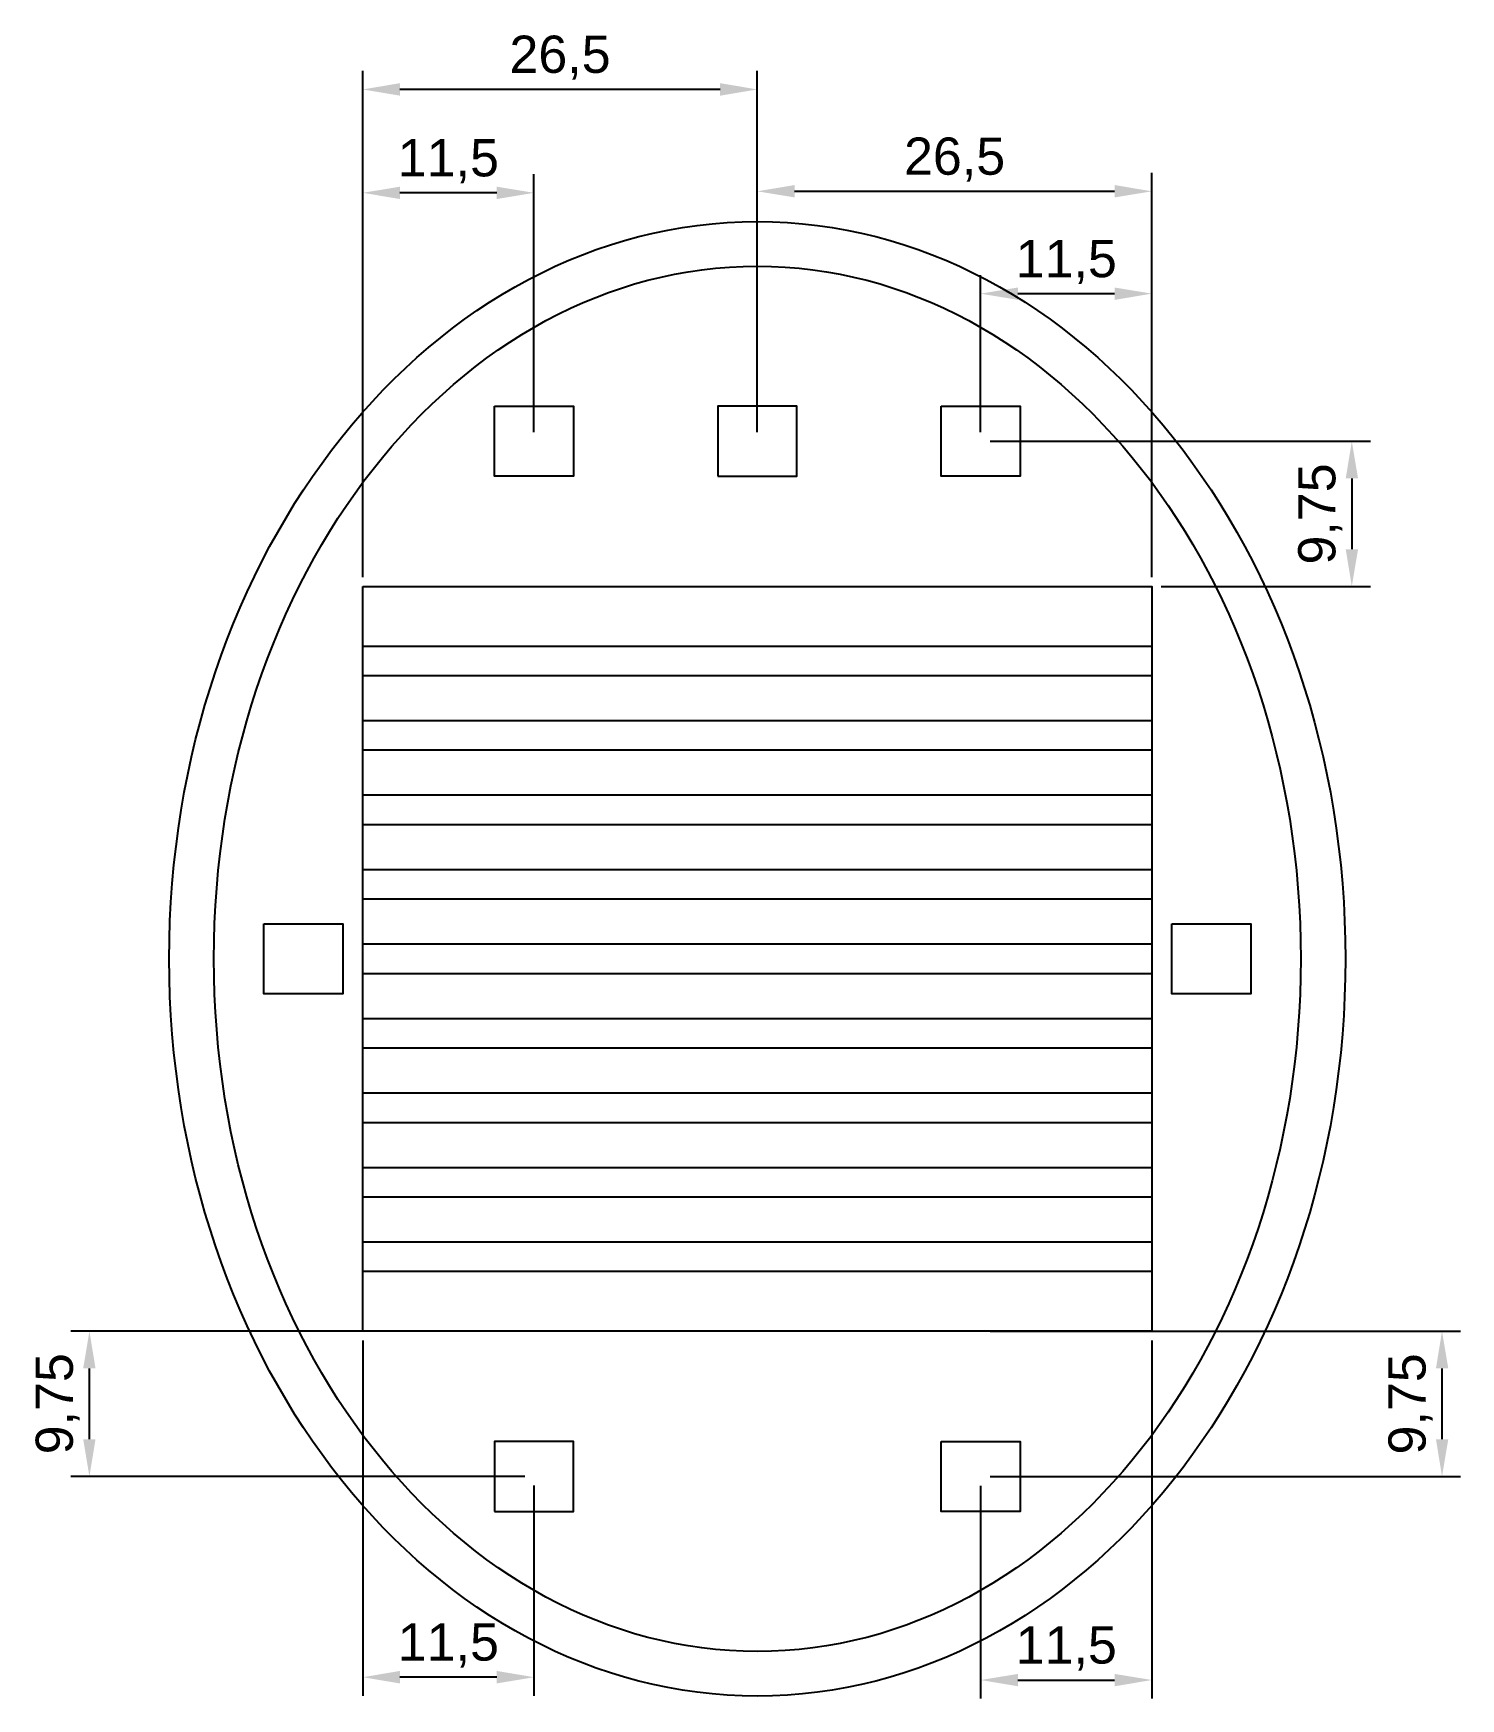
# Model space of a CAD drawing. Header units: millimetres. Extents: x 21 to 117, y 10 to 122.
import ezdxf

# ---------------------------------------------------------------- set-up
doc = ezdxf.new("R2010")
doc.units = ezdxf.units.MM
doc.styles.get("Standard").update_dxf_attribs({"font": 'arial.ttf'})
doc.dimstyles.new('ISO-25', dxfattribs={"dimtxt": 2.5, "dimasz": 2.5, "dimexe": 1.25, "dimexo": 0.625, "dimtad": 1, "dimtxsty": 'Standard', "dimcen": 2.5, "dimadec": 0, "dimazin": 0, "dimtfac": 1, "dimtmove": 0, "dimatfit": 3, "dimfxl": 1, "dimarcsym": 0})

# ---------------------------------------------------------------- blocks, each defined once
blk = doc.blocks.new('*D2')
at = {"color": 0, "lineweight": -2, "transparency": 16777216}
for p, q in [((85.63, 35), (117.24, 35)), ((115.99, 27.75), (115.99, 32.5)), ((85.63, 25.25), (117.24, 25.25))]:
    blk.add_line(p, q, dxfattribs=at)
at = {"color": 0, "transparency": 16777216}
for points in [[(115.58, 32.5), (116.41, 32.5), (115.99, 35)], [(115.58, 27.75), (116.41, 27.75), (115.99, 25.25)]]:
    blk.add_solid(points, dxfattribs=at)
at = {"layer": 'Defpoints', "color": 0, "transparency": 16777216}
for p in [(85, 35), (115.99, 35), (85, 25.25, 7)]:
    blk.add_point(p, dxfattribs=at)
at = {"color": 0, "transparency": 16777216, "insert": (113.87, 30.12), "char_height": 2.5, "attachment_point": 5, "rotation": 90}
blk.add_mtext('9,75', dxfattribs=at)
blk = doc.blocks.new('*D5')
at = {"color": 0, "lineweight": -2, "transparency": 16777216}
for p, q in [((96.5, 34.37), (96.5, 10.33)), ((85, 24.62), (85, 10.33)), ((87.5, 11.58), (94, 11.58))]:
    blk.add_line(p, q, dxfattribs=at)
at = {"color": 0, "transparency": 16777216}
for points in [[(87.5, 11.99), (87.5, 11.16), (85, 11.58)], [(94, 11.99), (94, 11.16), (96.5, 11.58)]]:
    blk.add_solid(points, dxfattribs=at)
at = {"layer": 'Defpoints', "color": 0, "transparency": 16777216}
for p in [(96.5, 35, 7), (85, 25.25, 7), (96.5, 11.58)]:
    blk.add_point(p, dxfattribs=at)
at = {"color": 0, "transparency": 16777216, "insert": (90.75, 13.7), "char_height": 2.5, "attachment_point": 5}
blk.add_mtext('11,5', dxfattribs=at)
blk = doc.blocks.new('*D6')
at = {"color": 0, "lineweight": -2, "transparency": 16777216}
for p, q in [((54.38, 35), (23.89, 35)), ((25.14, 27.75), (25.14, 32.5)), ((54.38, 25.25), (23.89, 25.25))]:
    blk.add_line(p, q, dxfattribs=at)
at = {"color": 0, "transparency": 16777216}
for points in [[(24.72, 32.5), (25.55, 32.5), (25.14, 35)], [(24.72, 27.75), (25.55, 27.75), (25.14, 25.25)]]:
    blk.add_solid(points, dxfattribs=at)
at = {"layer": 'Defpoints', "color": 0, "transparency": 16777216}
for p in [(25.14, 35), (55, 35), (55, 25.25, 7)]:
    blk.add_point(p, dxfattribs=at)
at = {"color": 0, "transparency": 16777216, "insert": (23.01, 30.13), "char_height": 2.5, "attachment_point": 5, "rotation": 90}
blk.add_mtext('9,75', dxfattribs=at)
blk = doc.blocks.new('*D8')
at = {"color": 0, "lineweight": -2, "transparency": 16777216}
for p, q in [((43.5, 34.38), (43.5, 10.52)), ((55, 24.63), (55, 10.52)), ((52.5, 11.77), (46, 11.77))]:
    blk.add_line(p, q, dxfattribs=at)
at = {"color": 0, "transparency": 16777216}
for points in [[(46, 12.19), (46, 11.35), (43.5, 11.77)], [(52.5, 12.19), (52.5, 11.35), (55, 11.77)]]:
    blk.add_solid(points, dxfattribs=at)
at = {"layer": 'Defpoints', "color": 0, "transparency": 16777216}
for p in [(43.5, 35, 7), (55, 25.25, 7), (43.5, 11.77)]:
    blk.add_point(p, dxfattribs=at)
at = {"color": 0, "transparency": 16777216, "insert": (49.25, 13.9), "char_height": 2.5, "attachment_point": 5}
blk.add_mtext('11,5', dxfattribs=at)
blk = doc.blocks.new('*D9')
at = {"color": 0, "lineweight": -2, "transparency": 16777216}
for p, q in [((85.63, 94.75), (111.18, 94.75)), ((109.93, 92.25), (109.93, 87.5)), ((97.13, 85), (111.18, 85))]:
    blk.add_line(p, q, dxfattribs=at)
at = {"color": 0, "transparency": 16777216}
for points in [[(109.52, 92.25), (110.35, 92.25), (109.93, 94.75)], [(109.52, 87.5), (110.35, 87.5), (109.93, 85)]]:
    blk.add_solid(points, dxfattribs=at)
at = {"layer": 'Defpoints', "color": 0, "transparency": 16777216}
for p in [(85, 94.75, 7), (96.5, 85, 7), (109.93, 85)]:
    blk.add_point(p, dxfattribs=at)
at = {"color": 0, "transparency": 16777216, "insert": (107.81, 89.87), "char_height": 2.5, "attachment_point": 5, "rotation": 90}
blk.add_mtext('9,75', dxfattribs=at)
blk = doc.blocks.new('*D10')
at = {"color": 0, "lineweight": -2, "transparency": 16777216}
for p, q in [((85, 95.37), (85, 105.91)), ((96.5, 85.62), (96.5, 105.91)), ((87.5, 104.66), (94, 104.66))]:
    blk.add_line(p, q, dxfattribs=at)
at = {"color": 0, "transparency": 16777216}
for points in [[(87.5, 105.07), (87.5, 104.24), (85, 104.66)], [(94, 105.07), (94, 104.24), (96.5, 104.66)]]:
    blk.add_solid(points, dxfattribs=at)
at = {"layer": 'Defpoints', "color": 0, "transparency": 16777216}
for p in [(96.5, 104.66), (85, 94.75, 7), (96.5, 85, 7)]:
    blk.add_point(p, dxfattribs=at)
at = {"color": 0, "transparency": 16777216, "insert": (90.75, 106.78), "char_height": 2.5, "attachment_point": 5}
blk.add_mtext('11,5', dxfattribs=at)
blk = doc.blocks.new('*D11')
at = {"color": 0, "lineweight": -2, "transparency": 16777216}
for p, q in [((43.5, 85.63), (43.5, 112.68)), ((55, 95.37), (55, 112.68)), ((52.5, 111.43), (46, 111.43))]:
    blk.add_line(p, q, dxfattribs=at)
at = {"color": 0, "transparency": 16777216}
for points in [[(46, 111.84), (46, 111.01), (43.5, 111.43)], [(52.5, 111.84), (52.5, 111.01), (55, 111.43)]]:
    blk.add_solid(points, dxfattribs=at)
at = {"layer": 'Defpoints', "color": 0, "transparency": 16777216}
for p in [(43.5, 111.43), (55, 94.75, 7), (43.5, 85, 7)]:
    blk.add_point(p, dxfattribs=at)
at = {"color": 0, "transparency": 16777216, "insert": (49.25, 113.55), "char_height": 2.5, "attachment_point": 5}
blk.add_mtext('11,5', dxfattribs=at)
blk = doc.blocks.new('*D17')
at = {"color": 0, "lineweight": -2, "transparency": 16777216}
for p, q in [((70, 95.37), (70, 112.78)), ((96.5, 85.62), (96.5, 112.78)), ((72.5, 111.53), (94, 111.53))]:
    blk.add_line(p, q, dxfattribs=at)
at = {"color": 0, "transparency": 16777216}
for points in [[(72.5, 111.95), (72.5, 111.12), (70, 111.53)], [(94, 111.95), (94, 111.12), (96.5, 111.53)]]:
    blk.add_solid(points, dxfattribs=at)
at = {"layer": 'Defpoints', "color": 0, "transparency": 16777216}
for p in [(96.5, 111.53), (70, 94.75, 7), (96.5, 85, 7)]:
    blk.add_point(p, dxfattribs=at)
at = {"color": 0, "transparency": 16777216, "insert": (83.25, 113.66), "char_height": 2.5, "attachment_point": 5}
blk.add_mtext('26,5', dxfattribs=at)
blk = doc.blocks.new('*D18')
at = {"color": 0, "lineweight": -2, "transparency": 16777216}
for p, q in [((43.5, 85.63), (43.5, 119.62)), ((70, 95.37), (70, 119.62)), ((67.5, 118.37), (46, 118.37))]:
    blk.add_line(p, q, dxfattribs=at)
at = {"color": 0, "transparency": 16777216}
for points in [[(46, 118.79), (46, 117.95), (43.5, 118.37)], [(67.5, 118.79), (67.5, 117.95), (70, 118.37)]]:
    blk.add_solid(points, dxfattribs=at)
at = {"layer": 'Defpoints', "color": 0, "transparency": 16777216}
for p in [(43.5, 118.37), (70, 94.75, 7), (43.5, 85, 7)]:
    blk.add_point(p, dxfattribs=at)
at = {"color": 0, "transparency": 16777216, "insert": (56.75, 120.5), "char_height": 2.5, "attachment_point": 5}
blk.add_mtext('26,5', dxfattribs=at)

msp = doc.modelspace()

# ---------------------------------------------------------------- linework, layer by layer
for p, q in [((43.5, 85, 7), (55, 85, 7)), ((96.5, 35, 7), (85, 35, 7))]:
    msp.add_line(p, q)
at = {"elevation": 7}
for points in [[(52.35, 97.096), (57.65, 97.096), (57.65, 92.396), (52.35, 92.396)], [(67.355, 92.396), (72.655, 92.396), (72.655, 97.096), (67.355, 97.096)], [(82.35, 97.096), (87.65, 97.096), (87.65, 92.396), (82.35, 92.396)], [(43.5, 85), (96.5, 85), (96.5, 35), (43.5, 35)], [(36.85, 62.35), (42.15, 62.35), (42.15, 57.65), (36.85, 57.65)], [(97.85, 62.35), (103.15, 62.35), (103.15, 57.65), (97.85, 57.65)], [(52.352, 22.9), (57.652, 22.9), (57.652, 27.6), (52.352, 27.6)], [(82.35, 27.6), (87.65, 27.6), (87.65, 22.9), (82.35, 22.9)]]:
    msp.add_lwpolyline(points, close=True, dxfattribs=at)
for points in [[(96.5, 79), (43.5, 79), (43.5, 81), (96.5, 81)], [(96.5, 74), (43.5, 74), (43.5, 76), (96.5, 76)], [(96.5, 69), (43.5, 69), (43.5, 71), (96.5, 71)], [(96.5, 64), (43.5, 64), (43.5, 66), (96.5, 66)], [(96.5, 59), (43.5, 59), (43.5, 61), (96.5, 61)], [(96.5, 54), (43.5, 54), (43.5, 56), (96.5, 56)], [(96.5, 49), (43.5, 49), (43.5, 51), (96.5, 51)], [(96.5, 44), (43.5, 44), (43.5, 46), (96.5, 46)], [(96.5, 39), (43.5, 39), (43.5, 41), (96.5, 41)]]:
    msp.add_lwpolyline(points, close=True)
for centre, major_axis, ratio in [((70, 60), (0, 49.5), 0.7979798), ((70, 60, 20), (0, -46.5), 0.7849462)]:
    msp.add_ellipse(centre, major_axis=major_axis, ratio=ratio)

# ---------------------------------------------------------------- dimensions: what is measured, and where the dimension line sits
for base, p1, p2, picture, middle in [((43.5, 118.3703), (70.0046, 94.7462, 7), (43.5, 85, 7), '*D18', (56.7523, 120.4977)), ((43.5, 111.426), (55, 94.746, 7), (43.5, 85, 7), '*D11', (49.25, 113.554)), ((96.5, 111.5326), (70.0046, 94.7462, 7), (96.5, 85, 7), '*D17', (83.2523, 113.6599)), ((96.5, 104.655), (85, 94.746, 7), (96.5, 85, 7), '*D10', (90.75, 106.783)), ((43.5, 11.769), (55.002, 25.25, 7), (43.5, 35, 7), '*D8', (49.251, 13.896)), ((96.5, 11.577), (85, 25.25, 7), (96.5, 35, 7), '*D5', (90.75, 13.704))]:
    dim = msp.add_linear_dim(base=base, p1=p1, p2=p2, dimstyle='ISO-25')
    dim.commit()
    dim.dimension.update_dxf_attribs({"geometry": picture, "text_midpoint": middle})
for base, p1, p2, picture, middle in [((109.934, 85), (85, 94.746, 7), (96.5, 85, 7), '*D9', (107.807, 89.873)), ((25.138, 35), (55.002, 25.25, 7), (55.002, 35), '*D6', (23.01, 30.125)), ((115.994, 35), (85, 25.25, 7), (85, 35), '*D2', (113.867, 30.125))]:
    dim = msp.add_linear_dim(base=base, p1=p1, p2=p2, angle=90, dimstyle='ISO-25')
    dim.commit()
    dim.dimension.update_dxf_attribs({"geometry": picture, "text_midpoint": middle})

doc.saveas('drawing.dxf')
